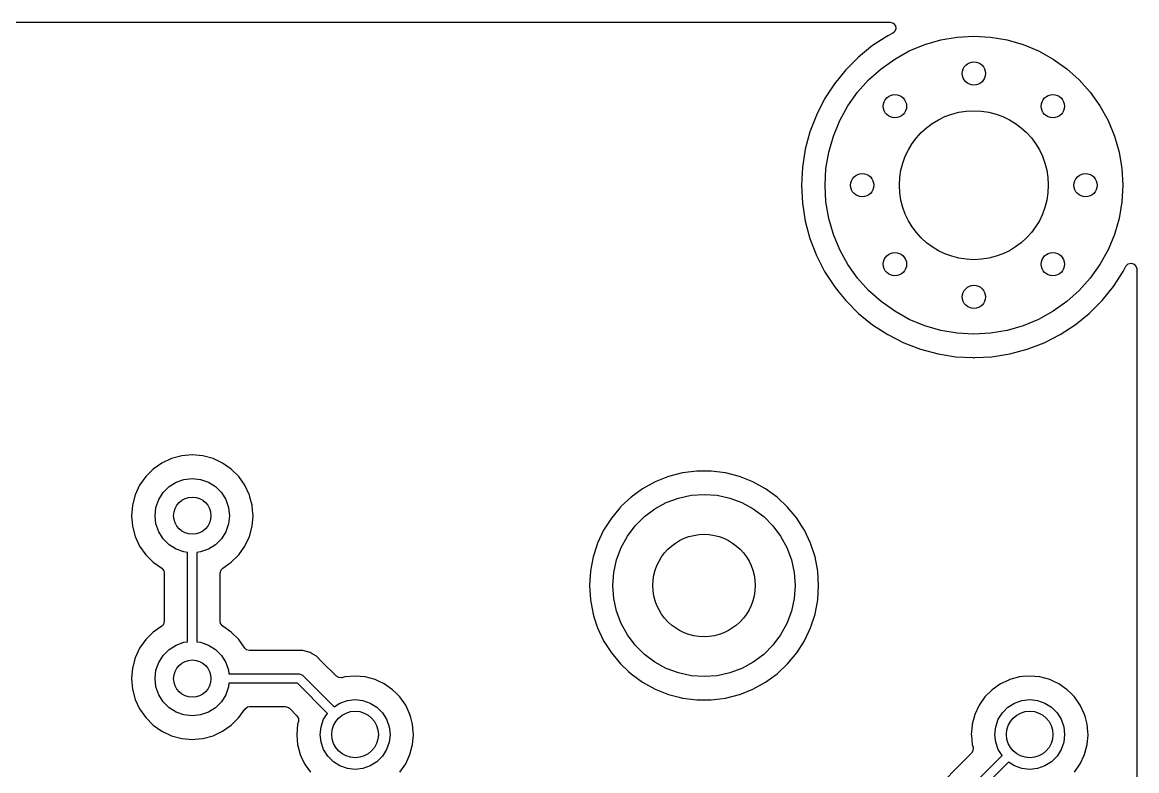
# Model space of a CAD drawing. Extents: x 2.85 to 10.26, y -4.55 to -2.42.
# Drawn here: x 9.313 to 10.256, y -3.054 to -2.421 of the extents above; entities that cross this region are included whole.
import ezdxf

# ---------------------------------------------------------------- set-up
doc = ezdxf.new("R2010")
doc.units = 0
doc.header["$MEASUREMENT"] = 0
doc.layers.add('BLACK', color=7, linetype='CONTINUOUS')

msp = doc.modelspace()

# ---------------------------------------------------------------- linework, layer by layer
at = {"layer": 'BLACK', "linetype": 'CONTINUOUS'}
for p, q in [((5.35134, -2.42128), (10.04727, -2.42128)), ((10.04727, -2.42128), (10.04991, -2.42205)), ((10.04991, -2.42205), (10.05171, -2.42413)), ((10.04517, -2.43271), (10.03236, -2.44103)), ((10.04948, -2.43051), (10.04517, -2.43271)), ((10.05096, -2.42936), (10.04948, -2.43051)), ((10.0521, -2.42686), (10.05096, -2.42936)), ((10.05171, -2.42413), (10.0521, -2.42686)), ((10.03236, -2.44103), (10.02049, -2.45064)), ((10.06345, -2.44555), (10.0765, -2.44014)), ((10.0765, -2.44014), (10.09008, -2.43623)), ((10.09008, -2.43623), (10.104, -2.43386)), ((10.104, -2.43386), (10.11811, -2.43307)), ((10.11811, -2.43307), (10.13222, -2.43386)), ((10.13222, -2.43386), (10.14614, -2.43623)), ((10.14614, -2.43623), (10.15972, -2.44014)), ((10.15972, -2.44014), (10.17277, -2.44555)), ((10.02049, -2.45064), (10.00969, -2.46144)), ((10.02049, -2.45064), (10.02049, -2.45064)), ((10.05108, -2.45238), (10.06345, -2.44555)), ((10.17277, -2.44555), (10.18514, -2.45238)), ((10.02903, -2.46997), (10.03956, -2.46056)), ((10.03956, -2.46056), (10.05108, -2.45238)), ((10.18514, -2.45238), (10.19666, -2.46056)), ((10.19666, -2.46056), (10.20719, -2.46997)), ((10.00969, -2.46144), (10.00008, -2.4733)), ((10.00969, -2.46144), (10.00969, -2.46144)), ((10.01961, -2.48051), (10.02903, -2.46997)), ((10.20719, -2.46997), (10.21661, -2.48051)), ((10.00008, -2.4733), (9.99177, -2.48611)), ((9.99177, -2.48611), (9.98483, -2.49972)), ((10.01144, -2.49203), (10.01961, -2.48051)), ((10.21661, -2.48051), (10.22478, -2.49203)), ((10.0046, -2.50439), (10.01144, -2.49203)), ((10.22478, -2.49203), (10.23162, -2.50439)), ((9.98483, -2.49972), (9.97936, -2.51397)), ((9.9992, -2.51745), (10.0046, -2.50439)), ((10.23162, -2.50439), (10.23702, -2.51745)), ((9.97936, -2.51397), (9.97541, -2.52872)), ((9.99528, -2.53102), (9.9992, -2.51745)), ((10.23702, -2.51745), (10.24094, -2.53102)), ((9.97541, -2.52872), (9.97302, -2.54381)), ((9.97541, -2.52872), (9.97541, -2.52872)), ((9.99292, -2.54495), (9.99528, -2.53102)), ((10.24094, -2.53102), (10.2433, -2.54495)), ((9.97302, -2.54381), (9.97222, -2.55906)), ((9.99213, -2.55906), (9.99292, -2.54495)), ((10.2433, -2.54495), (10.24409, -2.55906)), ((9.97222, -2.55906), (9.97222, -2.55906)), ((9.97222, -2.55906), (9.97302, -2.5743)), ((9.99292, -2.57316), (9.99213, -2.55906)), ((10.24409, -2.55906), (10.2433, -2.57316)), ((9.97302, -2.5743), (9.97541, -2.58939)), ((9.99528, -2.58709), (9.99292, -2.57316)), ((10.2433, -2.57316), (10.24094, -2.58709)), ((9.97541, -2.58939), (9.97541, -2.58939)), ((9.97541, -2.58939), (9.97936, -2.60414)), ((9.9992, -2.60067), (9.99528, -2.58709)), ((10.24094, -2.58709), (10.23702, -2.60067)), ((10.0046, -2.61372), (9.9992, -2.60067)), ((10.23702, -2.60067), (10.23162, -2.61372)), ((9.97936, -2.60414), (9.98483, -2.61839)), ((9.98483, -2.61839), (9.99177, -2.632)), ((10.01144, -2.62608), (10.0046, -2.61372)), ((10.23162, -2.61372), (10.22478, -2.62608)), ((10.01961, -2.6376), (10.01144, -2.62608)), ((10.22478, -2.62608), (10.21661, -2.6376)), ((10.24445, -2.632), (10.24665, -2.62768)), ((10.24665, -2.62768), (10.24854, -2.62568)), ((10.24854, -2.62568), (10.25121, -2.62502)), ((10.25121, -2.62502), (10.25382, -2.62591)), ((10.25382, -2.62591), (10.25553, -2.62806)), ((10.25553, -2.62806), (10.25589, -2.6299)), ((10.25589, -2.6299), (10.25589, -3.81402)), ((9.99177, -2.632), (10.00008, -2.64481)), ((10.02903, -2.64814), (10.01961, -2.6376)), ((10.21661, -2.6376), (10.20719, -2.64814)), ((10.23614, -2.64481), (10.24445, -2.632)), ((10.00008, -2.64481), (10.00413, -2.6498)), ((10.00413, -2.6498), (10.00969, -2.65667)), ((10.03956, -2.65755), (10.02903, -2.64814)), ((10.20719, -2.64814), (10.19666, -2.65755)), ((10.22653, -2.65667), (10.23614, -2.64481)), ((10.00969, -2.65667), (10.02049, -2.66747)), ((10.05108, -2.66573), (10.03956, -2.65755)), ((10.19666, -2.65755), (10.18514, -2.66573)), ((10.21573, -2.66747), (10.22653, -2.65667)), ((10.02049, -2.66747), (10.02049, -2.66747)), ((10.02049, -2.66747), (10.03236, -2.67708)), ((10.06345, -2.67256), (10.05108, -2.66573)), ((10.18514, -2.66573), (10.17277, -2.67256)), ((10.20386, -2.67708), (10.21573, -2.66747)), ((10.03236, -2.67708), (10.04073, -2.68251)), ((10.0765, -2.67797), (10.06345, -2.67256)), ((10.09008, -2.68188), (10.0765, -2.67797)), ((10.15972, -2.67797), (10.14614, -2.68188)), ((10.17277, -2.67256), (10.15972, -2.67797)), ((10.19105, -2.6854), (10.20386, -2.67708)), ((10.04073, -2.68251), (10.04517, -2.6854)), ((10.04517, -2.6854), (10.05877, -2.69233)), ((10.104, -2.68425), (10.09008, -2.68188)), ((10.11811, -2.68504), (10.104, -2.68425)), ((10.13222, -2.68425), (10.11811, -2.68504)), ((10.14614, -2.68188), (10.13222, -2.68425)), ((10.17745, -2.69233), (10.19105, -2.6854)), ((10.05877, -2.69233), (10.07303, -2.6978)), ((10.16319, -2.6978), (10.17745, -2.69233)), ((10.07303, -2.6978), (10.08778, -2.70176)), ((10.08778, -2.70176), (10.10286, -2.70414)), ((10.10286, -2.70414), (10.11727, -2.7049)), ((10.11727, -2.7049), (10.11811, -2.70494)), ((10.11811, -2.70494), (10.11891, -2.7049)), ((10.11811, -2.70494), (10.11811, -2.70494)), ((10.11811, -2.70494), (10.11811, -2.70494)), ((10.11891, -2.7049), (10.13336, -2.70414)), ((10.13336, -2.70414), (10.14844, -2.70176)), ((10.14844, -2.70176), (10.16319, -2.6978)), ((9.43911, -2.79029), (9.43099, -2.79407)), ((9.44777, -2.78797), (9.43911, -2.79029)), ((9.43911, -2.79029), (9.43911, -2.79029)), ((9.45669, -2.78719), (9.44777, -2.78797)), ((9.44777, -2.78797), (9.44777, -2.78797)), ((9.46562, -2.78797), (9.45669, -2.78719)), ((9.45669, -2.78719), (9.45669, -2.78719)), ((9.47427, -2.79029), (9.46562, -2.78797)), ((9.46562, -2.78797), (9.46562, -2.78797)), ((9.46562, -2.78797), (9.46562, -2.78797)), ((9.46562, -2.78797), (9.46562, -2.78797)), ((9.46562, -2.78797), (9.46562, -2.78797)), ((9.48239, -2.79407), (9.47427, -2.79029)), ((9.47427, -2.79029), (9.47427, -2.79029)), ((9.42366, -2.79921), (9.41732, -2.80555)), ((9.43099, -2.79407), (9.42366, -2.79921)), ((9.43099, -2.79407), (9.43099, -2.79407)), ((9.48973, -2.79921), (9.48239, -2.79407)), ((9.48239, -2.79407), (9.48239, -2.79407)), ((9.49606, -2.80555), (9.48973, -2.79921)), ((9.41732, -2.80555), (9.41218, -2.81288)), ((9.43706, -2.81396), (9.44303, -2.81021)), ((9.44303, -2.81021), (9.44968, -2.80788)), ((9.44968, -2.80788), (9.45669, -2.80709)), ((9.45669, -2.80709), (9.4637, -2.80788)), ((9.4637, -2.80788), (9.47036, -2.81021)), ((9.47036, -2.81021), (9.47633, -2.81396)), ((9.5012, -2.81288), (9.49606, -2.80555)), ((9.49606, -2.80555), (9.49606, -2.80555)), ((9.84848, -2.8099), (9.83781, -2.81577)), ((9.8598, -2.80542), (9.84848, -2.8099)), ((9.84848, -2.8099), (9.84848, -2.8099)), ((9.87159, -2.80239), (9.8598, -2.80542)), ((9.8598, -2.80542), (9.8598, -2.80542)), ((9.8716, -2.80239), (9.87159, -2.80239)), ((9.88367, -2.80087), (9.8716, -2.80239)), ((9.88368, -2.80087), (9.88367, -2.80087)), ((9.89585, -2.80087), (9.88368, -2.80087)), ((9.90793, -2.80239), (9.89585, -2.80087)), ((9.89585, -2.80087), (9.89585, -2.80087)), ((9.91973, -2.80542), (9.90793, -2.80239)), ((9.90793, -2.80239), (9.90793, -2.80239)), ((9.93105, -2.8099), (9.91973, -2.80542)), ((9.91973, -2.80542), (9.91973, -2.80542)), ((9.94172, -2.81577), (9.93105, -2.8099)), ((9.93105, -2.8099), (9.93105, -2.8099)), ((9.93105, -2.8099), (9.93105, -2.8099)), ((9.93105, -2.8099), (9.93105, -2.8099)), ((9.41218, -2.81288), (9.4084, -2.821)), ((9.41218, -2.81288), (9.41218, -2.81288)), ((9.42832, -2.82492), (9.43207, -2.81895)), ((9.43207, -2.81895), (9.43706, -2.81396)), ((9.47633, -2.81396), (9.48132, -2.81895)), ((9.48132, -2.81895), (9.48507, -2.82492)), ((9.50478, -2.82056), (9.5012, -2.81288)), ((9.83781, -2.81577), (9.82796, -2.82293)), ((9.83781, -2.81577), (9.83781, -2.81577)), ((9.95157, -2.82293), (9.94172, -2.81577)), ((9.94172, -2.81577), (9.94172, -2.81577)), ((9.94172, -2.81577), (9.94172, -2.81577)), ((9.4084, -2.821), (9.40608, -2.82966)), ((9.4084, -2.821), (9.4084, -2.821)), ((9.42599, -2.83157), (9.42832, -2.82492)), ((9.48507, -2.82492), (9.4874, -2.83157)), ((9.50499, -2.821), (9.50478, -2.82056)), ((9.50548, -2.82283), (9.50499, -2.821)), ((9.50499, -2.821), (9.50499, -2.821)), ((9.50731, -2.82966), (9.50548, -2.82283)), ((9.82796, -2.82293), (9.81944, -2.83092)), ((9.82796, -2.82293), (9.82796, -2.82293)), ((9.8481, -2.8328), (9.85775, -2.82754)), ((9.85775, -2.82754), (9.86805, -2.82369)), ((9.86805, -2.82369), (9.8788, -2.82136)), ((9.8788, -2.82136), (9.88976, -2.82057)), ((9.88976, -2.82057), (9.90073, -2.82136)), ((9.90073, -2.82136), (9.91148, -2.82369)), ((9.91148, -2.82369), (9.92178, -2.82754)), ((9.92178, -2.82754), (9.93143, -2.8328)), ((9.96045, -2.83126), (9.95157, -2.82293)), ((9.95157, -2.82293), (9.95157, -2.82293)), ((9.95157, -2.82293), (9.95157, -2.82293)), ((9.40608, -2.82966), (9.4053, -2.83858)), ((9.40608, -2.82966), (9.40608, -2.82966)), ((9.4252, -2.83858), (9.42599, -2.83157)), ((9.4874, -2.83157), (9.48819, -2.83858)), ((9.50768, -2.83388), (9.50731, -2.82966)), ((9.50809, -2.83854), (9.50768, -2.83388)), ((9.81756, -2.8331), (9.81132, -2.84064)), ((9.81908, -2.83126), (9.81756, -2.8331)), ((9.81944, -2.83092), (9.81908, -2.83126)), ((9.8393, -2.83939), (9.8481, -2.8328)), ((9.93143, -2.8328), (9.94023, -2.83939)), ((9.96815, -2.84058), (9.96045, -2.83126)), ((9.4053, -2.83858), (9.4053, -2.83858)), ((9.4053, -2.83858), (9.40608, -2.84751)), ((9.40608, -2.84751), (9.40608, -2.84751)), ((9.40608, -2.84751), (9.4084, -2.85616)), ((9.42599, -2.84559), (9.4252, -2.83858)), ((9.42832, -2.85225), (9.42599, -2.84559)), ((9.4874, -2.84559), (9.48507, -2.85225)), ((9.48819, -2.83858), (9.4874, -2.84559)), ((9.50499, -2.85616), (9.50731, -2.84751)), ((9.50731, -2.84751), (9.50809, -2.83858)), ((9.50809, -2.83858), (9.50809, -2.83854)), ((9.81132, -2.84064), (9.80479, -2.85093)), ((9.82493, -2.85597), (9.83152, -2.84717)), ((9.83152, -2.84717), (9.8393, -2.83939)), ((9.94023, -2.83939), (9.94801, -2.84717)), ((9.94801, -2.84717), (9.9546, -2.85597)), ((9.96821, -2.84064), (9.96815, -2.84058)), ((9.97202, -2.84665), (9.96821, -2.84064)), ((9.97473, -2.85093), (9.97202, -2.84665)), ((9.4084, -2.85616), (9.4084, -2.85616)), ((9.4084, -2.85616), (9.41218, -2.86428)), ((9.43207, -2.85822), (9.42832, -2.85225)), ((9.48507, -2.85225), (9.48132, -2.85822)), ((9.5012, -2.86428), (9.50499, -2.85616)), ((9.80479, -2.85093), (9.79961, -2.86194)), ((9.80479, -2.85093), (9.80479, -2.85093)), ((9.80479, -2.85093), (9.80479, -2.85093)), ((9.81966, -2.86562), (9.82493, -2.85597)), ((9.9546, -2.85597), (9.95987, -2.86562)), ((9.97992, -2.86194), (9.97473, -2.85093)), ((9.41218, -2.86428), (9.41218, -2.86428)), ((9.41218, -2.86428), (9.41732, -2.87162)), ((9.43706, -2.86321), (9.43207, -2.85822)), ((9.44303, -2.86696), (9.43706, -2.86321)), ((9.47633, -2.86321), (9.47036, -2.86696)), ((9.48132, -2.85822), (9.47633, -2.86321)), ((9.49606, -2.87162), (9.5012, -2.86428)), ((9.79961, -2.86194), (9.79701, -2.86995)), ((9.79961, -2.86194), (9.79961, -2.86194)), ((9.79961, -2.86194), (9.79961, -2.86194)), ((9.81582, -2.87593), (9.81966, -2.86562)), ((9.95987, -2.86562), (9.96371, -2.87593)), ((9.98368, -2.87352), (9.97992, -2.86194)), ((9.41732, -2.87162), (9.42366, -2.87795)), ((9.44968, -2.86929), (9.44303, -2.86696)), ((9.45276, -2.86964), (9.44968, -2.86929)), ((9.45276, -2.94533), (9.45276, -2.86964)), ((9.4637, -2.86929), (9.46063, -2.86964)), ((9.46063, -2.86964), (9.46063, -2.94533)), ((9.47036, -2.86696), (9.4637, -2.86929)), ((9.48973, -2.87795), (9.49606, -2.87162)), ((9.79585, -2.87352), (9.79361, -2.88524)), ((9.79701, -2.86995), (9.79585, -2.87352)), ((9.81348, -2.88667), (9.81582, -2.87593)), ((9.96371, -2.87593), (9.96605, -2.88667)), ((9.98596, -2.88549), (9.98368, -2.87352)), ((9.42366, -2.87795), (9.42366, -2.87795)), ((9.42366, -2.87795), (9.43097, -2.88308)), ((9.43097, -2.88308), (9.43269, -2.88522)), ((9.43269, -2.88522), (9.43305, -2.88707)), ((9.48033, -2.88707), (9.48111, -2.88444)), ((9.48111, -2.88444), (9.48242, -2.88308)), ((9.48242, -2.88308), (9.48973, -2.87795)), ((9.79357, -2.88549), (9.7928, -2.89764)), ((9.79361, -2.88524), (9.79357, -2.88549)), ((9.79357, -2.88549), (9.79357, -2.88549)), ((9.98673, -2.89764), (9.98596, -2.88549)), ((9.98596, -2.88549), (9.98596, -2.88549)), ((9.98596, -2.88549), (9.98596, -2.88549)), ((9.43305, -2.88707), (9.43305, -2.92789)), ((9.48033, -2.89764), (9.48033, -2.88707)), ((9.8127, -2.89764), (9.81348, -2.88667)), ((9.96605, -2.88667), (9.96683, -2.89764)), ((9.48033, -2.92789), (9.48033, -2.89764)), ((9.7928, -2.89764), (9.79357, -2.90979)), ((9.7928, -2.89764), (9.7928, -2.89764)), ((9.81348, -2.90861), (9.8127, -2.89764)), ((9.96683, -2.89764), (9.96605, -2.90861)), ((9.98596, -2.90979), (9.98673, -2.89764)), ((9.98673, -2.89764), (9.98673, -2.89764)), ((9.79357, -2.90979), (9.79357, -2.90979)), ((9.79357, -2.90979), (9.79357, -2.90979)), ((9.79357, -2.90979), (9.79357, -2.90979)), ((9.79357, -2.90979), (9.79585, -2.92175)), ((9.81582, -2.91935), (9.81348, -2.90861)), ((9.96605, -2.90861), (9.96371, -2.91935)), ((9.98368, -2.92175), (9.98596, -2.90979)), ((9.98596, -2.90979), (9.98596, -2.90979)), ((9.79585, -2.92175), (9.7969, -2.92498)), ((9.81966, -2.92965), (9.81582, -2.91935)), ((9.96371, -2.91935), (9.95987, -2.92965)), ((9.97992, -2.93333), (9.98368, -2.92175)), ((9.43097, -2.93189), (9.42366, -2.93701)), ((9.43228, -2.93053), (9.43097, -2.93189)), ((9.43305, -2.92789), (9.43228, -2.93053)), ((9.4807, -2.92974), (9.48033, -2.92789)), ((9.48242, -2.93189), (9.4807, -2.92974)), ((9.48973, -2.93701), (9.48242, -2.93189)), ((9.7969, -2.92498), (9.79961, -2.93333)), ((9.82493, -2.9393), (9.81966, -2.92965)), ((9.95987, -2.92965), (9.9546, -2.9393)), ((9.42366, -2.93701), (9.41732, -2.94334)), ((9.49606, -2.94334), (9.48973, -2.93701)), ((9.79961, -2.93333), (9.79961, -2.93333)), ((9.79961, -2.93333), (9.79961, -2.93333)), ((9.79961, -2.93333), (9.80479, -2.94435)), ((9.83152, -2.94811), (9.82493, -2.9393)), ((9.9546, -2.9393), (9.94801, -2.94811)), ((9.97473, -2.94435), (9.97992, -2.93333)), ((9.41218, -2.95068), (9.4084, -2.9588)), ((9.41732, -2.94334), (9.41218, -2.95068)), ((9.41218, -2.95068), (9.41218, -2.95068)), ((9.43706, -2.95175), (9.44303, -2.948)), ((9.44303, -2.948), (9.44968, -2.94567)), ((9.44968, -2.94567), (9.45276, -2.94533)), ((9.46063, -2.94533), (9.4637, -2.94567)), ((9.4637, -2.94567), (9.47036, -2.948)), ((9.47036, -2.948), (9.47633, -2.95175)), ((9.50119, -2.95065), (9.49606, -2.94334)), ((9.49606, -2.94334), (9.49606, -2.94334)), ((9.50255, -2.95196), (9.50119, -2.95065)), ((9.80479, -2.94435), (9.80479, -2.94435)), ((9.80479, -2.94435), (9.80479, -2.94435)), ((9.80479, -2.94435), (9.81132, -2.95463)), ((9.8393, -2.95588), (9.83152, -2.94811)), ((9.94801, -2.94811), (9.94023, -2.95588)), ((9.96821, -2.95463), (9.97473, -2.94435)), ((9.4084, -2.9588), (9.40608, -2.96745)), ((9.4084, -2.9588), (9.4084, -2.9588)), ((9.42832, -2.96271), (9.43207, -2.95674)), ((9.43207, -2.95674), (9.43706, -2.95175)), ((9.47633, -2.95175), (9.48132, -2.95674)), ((9.48132, -2.95674), (9.48507, -2.96271)), ((9.50518, -2.95274), (9.50255, -2.95196)), ((9.54383, -2.95274), (9.50518, -2.95274)), ((9.54413, -2.95274), (9.54383, -2.95274)), ((9.54383, -2.95274), (9.54383, -2.95274)), ((9.55036, -2.95274), (9.54413, -2.95274)), ((9.55637, -2.95435), (9.55036, -2.95274)), ((9.55808, -2.95533), (9.55637, -2.95435)), ((9.56176, -2.95746), (9.55808, -2.95533)), ((9.56644, -2.96214), (9.56176, -2.95746)), ((9.56176, -2.95746), (9.56176, -2.95746)), ((9.81132, -2.95463), (9.81132, -2.95463)), ((9.81132, -2.95463), (9.81132, -2.95463)), ((9.81132, -2.95463), (9.81908, -2.96401)), ((9.8481, -2.96247), (9.8393, -2.95588)), ((9.94023, -2.95588), (9.93143, -2.96247)), ((9.96045, -2.96401), (9.96821, -2.95463)), ((9.40608, -2.96745), (9.4053, -2.97638)), ((9.40608, -2.96745), (9.40608, -2.96745)), ((9.4252, -2.97638), (9.42599, -2.96937)), ((9.42599, -2.96937), (9.42832, -2.96271)), ((9.48507, -2.96271), (9.4874, -2.96937)), ((9.4874, -2.96937), (9.48775, -2.97244)), ((9.57867, -2.97437), (9.56644, -2.96214)), ((9.56644, -2.96214), (9.56644, -2.96214)), ((9.81908, -2.96401), (9.8258, -2.97032)), ((9.8258, -2.97032), (9.82796, -2.97235)), ((9.85775, -2.96774), (9.8481, -2.96247)), ((9.86805, -2.97158), (9.85775, -2.96774)), ((9.92178, -2.96774), (9.91148, -2.97158)), ((9.93143, -2.96247), (9.92178, -2.96774)), ((9.95157, -2.97235), (9.96045, -2.96401)), ((9.4053, -2.97638), (9.4053, -2.97638)), ((9.4053, -2.97638), (9.40608, -2.9853)), ((9.42599, -2.98339), (9.4252, -2.97638)), ((9.48775, -2.97244), (9.54724, -2.97244)), ((9.54724, -2.97244), (9.54801, -2.97252)), ((9.54801, -2.97252), (9.54943, -2.9731)), ((9.54943, -2.9731), (9.55003, -2.97359)), ((9.55003, -2.97359), (9.57663, -3.00019)), ((9.58063, -2.97556), (9.57867, -2.97437)), ((9.58338, -2.97563), (9.58063, -2.97556)), ((9.58591, -2.97495), (9.58338, -2.97563)), ((9.59449, -2.9742), (9.58591, -2.97495)), ((9.58591, -2.97495), (9.58591, -2.97495)), ((9.60307, -2.97495), (9.59449, -2.9742)), ((9.59449, -2.9742), (9.59449, -2.9742)), ((9.61139, -2.97718), (9.60307, -2.97495)), ((9.61442, -2.97859), (9.61139, -2.97718)), ((9.61139, -2.97718), (9.61139, -2.97718)), ((9.61139, -2.97718), (9.61139, -2.97718)), ((9.6192, -2.98082), (9.61442, -2.97859)), ((9.82796, -2.97235), (9.82796, -2.97235)), ((9.82796, -2.97235), (9.83781, -2.97951)), ((9.83781, -2.97951), (9.83781, -2.97951)), ((9.83781, -2.97951), (9.83781, -2.97951)), ((9.83781, -2.97951), (9.84848, -2.98537)), ((9.8788, -2.97392), (9.86805, -2.97158)), ((9.88976, -2.9747), (9.8788, -2.97392)), ((9.90073, -2.97392), (9.88976, -2.9747)), ((9.91148, -2.97158), (9.90073, -2.97392)), ((9.93105, -2.98537), (9.94172, -2.97951)), ((9.94172, -2.97951), (9.95157, -2.97235)), ((10.14765, -2.97756), (10.14064, -2.98082)), ((10.14845, -2.97718), (10.14765, -2.97756)), ((10.15677, -2.97495), (10.14845, -2.97718)), ((10.14845, -2.97718), (10.14845, -2.97718)), ((10.14845, -2.97718), (10.14845, -2.97718)), ((10.15963, -2.9747), (10.15677, -2.97495)), ((10.15677, -2.97495), (10.15677, -2.97495)), ((10.16535, -2.9742), (10.15963, -2.9747)), ((10.17394, -2.97495), (10.16535, -2.9742)), ((10.16535, -2.9742), (10.16535, -2.9742)), ((10.18226, -2.97718), (10.17394, -2.97495)), ((10.18528, -2.97859), (10.18226, -2.97718)), ((10.18226, -2.97718), (10.18226, -2.97718)), ((10.18226, -2.97718), (10.18226, -2.97718)), ((10.19006, -2.98082), (10.18528, -2.97859)), ((9.40608, -2.9853), (9.40608, -2.9853)), ((9.40608, -2.9853), (9.4084, -2.99396)), ((9.42832, -2.99004), (9.42599, -2.98339)), ((9.4874, -2.98339), (9.48507, -2.99004)), ((9.48775, -2.98031), (9.4874, -2.98339)), ((9.54561, -2.98031), (9.48775, -2.98031)), ((9.57106, -3.00576), (9.54561, -2.98031)), ((9.62626, -2.98576), (9.6192, -2.98082)), ((9.6192, -2.98082), (9.6192, -2.98082)), ((9.6192, -2.98082), (9.6192, -2.98082)), ((9.62958, -2.98909), (9.62626, -2.98576)), ((9.63235, -2.99186), (9.62958, -2.98909)), ((9.84848, -2.98537), (9.84848, -2.98537)), ((9.84848, -2.98537), (9.84848, -2.98537)), ((9.84848, -2.98537), (9.84848, -2.98537)), ((9.84848, -2.98537), (9.8598, -2.98986)), ((9.91999, -2.98975), (9.93105, -2.98537)), ((9.93105, -2.98537), (9.93105, -2.98537)), ((9.93105, -2.98537), (9.93105, -2.98537)), ((9.93105, -2.98537), (9.93105, -2.98537)), ((10.13359, -2.98576), (10.1275, -2.99186)), ((10.14064, -2.98082), (10.13359, -2.98576)), ((10.14064, -2.98082), (10.14064, -2.98082)), ((10.19712, -2.98576), (10.19006, -2.98082)), ((10.19006, -2.98082), (10.19006, -2.98082)), ((10.19006, -2.98082), (10.19006, -2.98082)), ((10.20045, -2.98909), (10.19712, -2.98576)), ((10.20321, -2.99186), (10.20045, -2.98909)), ((9.4084, -2.99396), (9.4084, -2.99396)), ((9.4084, -2.99396), (9.41218, -3.00208)), ((9.43207, -2.99602), (9.42832, -2.99004)), ((9.43706, -3.001), (9.43207, -2.99602)), ((9.48132, -2.99602), (9.47633, -3.001)), ((9.48507, -2.99004), (9.48132, -2.99602)), ((9.57663, -3.00019), (9.58168, -2.99702)), ((9.58168, -2.99702), (9.58792, -2.99483)), ((9.58792, -2.99483), (9.59449, -2.99409)), ((9.59449, -2.99409), (9.60106, -2.99483)), ((9.60106, -2.99483), (9.6073, -2.99702)), ((9.6073, -2.99702), (9.6129, -3.00054)), ((9.63729, -2.99891), (9.63235, -2.99186)), ((9.8598, -2.98986), (9.8598, -2.98986)), ((9.8598, -2.98986), (9.86865, -2.99213)), ((9.86865, -2.99213), (9.87159, -2.99288)), ((9.87159, -2.99288), (9.87413, -2.9932)), ((9.87413, -2.9932), (9.88367, -2.99441)), ((9.88367, -2.99441), (9.88368, -2.99441)), ((9.88368, -2.99441), (9.88368, -2.99441)), ((9.88368, -2.99441), (9.88368, -2.99441)), ((9.88368, -2.99441), (9.89585, -2.99441)), ((9.89585, -2.99441), (9.90306, -2.9935)), ((9.89585, -2.99441), (9.89585, -2.99441)), ((9.89585, -2.99441), (9.89585, -2.99441)), ((9.89585, -2.99441), (9.89585, -2.99441)), ((9.90306, -2.9935), (9.90793, -2.99288)), ((9.90793, -2.99288), (9.91973, -2.98986)), ((9.91973, -2.98986), (9.91999, -2.98975)), ((10.1275, -2.99186), (10.12256, -2.99891)), ((10.14694, -3.00054), (10.15254, -2.99702)), ((10.15254, -2.99702), (10.15878, -2.99483)), ((10.15878, -2.99483), (10.16535, -2.99409)), ((10.16535, -2.99409), (10.17192, -2.99483)), ((10.17192, -2.99483), (10.17817, -2.99702)), ((10.17817, -2.99702), (10.18376, -3.00054)), ((10.20815, -2.99891), (10.20321, -2.99186)), ((9.41218, -3.00208), (9.41218, -3.00208)), ((9.41218, -3.00208), (9.41732, -3.00941)), ((9.44303, -3.00475), (9.43706, -3.001)), ((9.44968, -3.00708), (9.44303, -3.00475)), ((9.45669, -3.00787), (9.44968, -3.00708)), ((9.4637, -3.00708), (9.45669, -3.00787)), ((9.47036, -3.00475), (9.4637, -3.00708)), ((9.47633, -3.001), (9.47036, -3.00475)), ((9.49606, -3.00941), (9.50119, -3.0021)), ((9.50119, -3.0021), (9.50333, -3.00038)), ((9.50333, -3.00038), (9.50518, -3.00002)), ((9.50518, -3.00002), (9.53543, -3.00002)), ((9.53543, -3.00002), (9.53807, -3.00079)), ((9.53807, -3.00079), (9.53888, -3.00145)), ((9.53888, -3.00145), (9.54523, -3.0078)), ((9.54523, -3.0078), (9.54655, -3.01021)), ((9.56788, -3.01081), (9.57106, -3.00576)), ((9.6129, -3.00054), (9.61757, -3.00521)), ((9.61757, -3.00521), (9.62109, -3.01081)), ((9.64093, -3.00672), (9.63729, -2.99891)), ((9.63729, -2.99891), (9.63729, -2.99891)), ((9.63729, -2.99891), (9.63729, -2.99891)), ((9.64165, -3.00941), (9.64093, -3.00672)), ((9.64093, -3.00672), (9.64093, -3.00672)), ((9.64093, -3.00672), (9.64093, -3.00672)), ((10.11891, -3.00672), (10.11668, -3.01504)), ((10.12256, -2.99891), (10.11891, -3.00672)), ((10.11891, -3.00672), (10.11891, -3.00672)), ((10.12256, -2.99891), (10.12256, -2.99891)), ((10.13875, -3.01081), (10.14227, -3.00521)), ((10.14227, -3.00521), (10.14694, -3.00054)), ((10.18376, -3.00054), (10.18844, -3.00521)), ((10.18844, -3.00521), (10.19196, -3.01081)), ((10.21179, -3.00672), (10.20815, -2.99891)), ((10.20815, -2.99891), (10.20815, -2.99891)), ((10.20815, -2.99891), (10.20815, -2.99891)), ((10.21252, -3.00941), (10.21179, -3.00672)), ((10.21179, -3.00672), (10.21179, -3.00672)), ((10.21179, -3.00672), (10.21179, -3.00672)), ((9.41732, -3.00941), (9.42366, -3.01575)), ((9.42366, -3.01575), (9.42366, -3.01575)), ((9.42366, -3.01575), (9.43099, -3.02089)), ((9.48239, -3.02089), (9.48973, -3.01575)), ((9.48973, -3.01575), (9.49606, -3.00941)), ((9.54582, -3.01504), (9.54507, -3.02362)), ((9.5465, -3.01252), (9.54582, -3.01504)), ((9.54582, -3.01504), (9.54582, -3.01504)), ((9.54655, -3.01021), (9.5465, -3.01252)), ((9.56496, -3.02362), (9.5657, -3.01705)), ((9.5657, -3.01705), (9.56788, -3.01081)), ((9.62109, -3.01081), (9.62328, -3.01705)), ((9.62328, -3.01705), (9.62402, -3.02362)), ((9.64316, -3.01504), (9.64165, -3.00941)), ((9.64371, -3.02138), (9.64316, -3.01504)), ((10.11662, -3.01575), (10.11593, -3.02362)), ((10.11668, -3.01504), (10.11662, -3.01575)), ((10.11668, -3.01504), (10.11668, -3.01504)), ((10.13583, -3.02362), (10.13657, -3.01705)), ((10.13657, -3.01705), (10.13875, -3.01081)), ((10.19196, -3.01081), (10.19414, -3.01705)), ((10.19414, -3.01705), (10.19488, -3.02362)), ((10.21402, -3.01504), (10.21252, -3.00941)), ((10.21458, -3.02138), (10.21402, -3.01504)), ((9.43099, -3.02089), (9.43911, -3.02467)), ((9.43911, -3.02467), (9.44777, -3.02699)), ((9.44777, -3.02699), (9.45414, -3.02755)), ((9.45892, -3.02758), (9.46562, -3.02699)), ((9.46562, -3.02699), (9.47427, -3.02467)), ((9.47427, -3.02467), (9.48239, -3.02089)), ((9.54507, -3.02362), (9.54507, -3.02362)), ((9.54507, -3.02362), (9.54511, -3.02412)), ((9.54511, -3.02412), (9.54581, -3.03207)), ((9.5657, -3.03019), (9.56496, -3.02362)), ((9.62402, -3.02362), (9.62328, -3.03019)), ((9.64316, -3.0322), (9.64387, -3.02412)), ((9.64391, -3.02362), (9.64371, -3.02138)), ((9.64387, -3.02412), (9.64391, -3.02362)), ((9.64391, -3.02362), (9.64391, -3.02362)), ((10.11593, -3.02362), (10.11593, -3.02362)), ((10.11593, -3.02362), (10.11598, -3.02412)), ((10.11598, -3.02412), (10.11667, -3.03207)), ((10.13657, -3.03019), (10.13583, -3.02362)), ((10.19488, -3.02362), (10.19414, -3.03019)), ((10.21402, -3.0322), (10.21473, -3.02412)), ((10.21477, -3.02362), (10.21458, -3.02138)), ((10.21473, -3.02412), (10.21477, -3.02362)), ((10.21477, -3.02362), (10.21477, -3.02362)), ((9.45414, -3.02755), (9.45669, -3.02777)), ((9.45669, -3.02777), (9.45892, -3.02758)), ((9.45669, -3.02777), (9.45669, -3.02777)), ((9.45669, -3.02777), (9.45669, -3.02777)), ((9.54581, -3.03207), (9.54582, -3.0322)), ((9.54582, -3.0322), (9.54582, -3.0322)), ((9.54582, -3.0322), (9.54805, -3.04052)), ((9.56788, -3.03643), (9.5657, -3.03019)), ((9.5714, -3.04203), (9.56788, -3.03643)), ((9.62109, -3.03643), (9.61757, -3.04203)), ((9.62328, -3.03019), (9.62109, -3.03643)), ((9.64093, -3.04052), (9.64316, -3.0322)), ((10.11667, -3.03207), (10.11668, -3.0322)), ((10.11668, -3.0322), (10.11668, -3.0322)), ((10.11668, -3.0322), (10.11736, -3.03473)), ((10.11736, -3.03473), (10.1173, -3.03748)), ((10.13875, -3.03643), (10.13657, -3.03019)), ((10.14192, -3.04148), (10.13875, -3.03643)), ((10.19196, -3.03643), (10.18844, -3.04203)), ((10.19414, -3.03019), (10.19196, -3.03643)), ((10.21179, -3.04052), (10.21402, -3.0322)), ((9.54805, -3.04052), (9.54805, -3.04052)), ((9.54805, -3.04052), (9.54805, -3.04052)), ((9.54805, -3.04052), (9.54898, -3.04253)), ((9.54898, -3.04253), (9.55169, -3.04833)), ((9.57608, -3.04671), (9.5714, -3.04203)), ((9.61757, -3.04203), (9.6129, -3.04671)), ((9.63729, -3.04833), (9.64093, -3.04052)), ((10.1161, -3.03944), (10.05635, -3.09919)), ((10.06808, -3.11533), (10.14192, -3.04148)), ((10.1173, -3.03748), (10.1161, -3.03944)), ((10.18844, -3.04203), (10.18376, -3.04671)), ((10.20815, -3.04833), (10.21179, -3.04052)), ((9.55169, -3.04833), (9.55232, -3.04923)), ((9.55232, -3.04923), (9.55663, -3.05539)), ((9.58168, -3.05023), (9.57608, -3.04671)), ((9.58792, -3.05241), (9.58168, -3.05023)), ((9.59449, -3.05315), (9.58792, -3.05241)), ((9.60106, -3.05241), (9.59449, -3.05315)), ((9.6073, -3.05023), (9.60106, -3.05241)), ((9.6129, -3.04671), (9.6073, -3.05023)), ((9.63235, -3.05539), (9.63729, -3.04833)), ((10.14749, -3.04705), (10.0748, -3.11974)), ((10.15254, -3.05023), (10.14749, -3.04705)), ((10.15878, -3.05241), (10.15254, -3.05023)), ((10.16535, -3.05315), (10.15878, -3.05241)), ((10.17192, -3.05241), (10.16535, -3.05315)), ((10.17817, -3.05023), (10.17192, -3.05241)), ((10.18376, -3.04671), (10.17817, -3.05023)), ((10.20321, -3.05539), (10.20815, -3.04833))]:
    msp.add_line(p, q, dxfattribs=at)
at = {"layer": 'BLACK'}
for centre, radius in [((10.11811, -2.46457), 0.00984), ((10.0513, -2.49224), 0.00984), ((10.18492, -2.49224), 0.00984), ((10.11811, -2.55906), 0.06299), ((10.02362, -2.55906), 0.00984), ((10.2126, -2.55906), 0.00984), ((10.0513, -2.62587), 0.00984), ((10.18492, -2.62587), 0.00984), ((10.11811, -2.65354), 0.00984), ((9.45669, -2.83858), 0.01575), ((9.88976, -2.89764), 0.04331), ((9.45669, -2.97638), 0.01575), ((9.59449, -3.02362), 0.01969), ((10.16535, -3.02362), 0.01969)]:
    msp.add_circle(centre, radius, dxfattribs=at)

doc.saveas('drawing.dxf')
